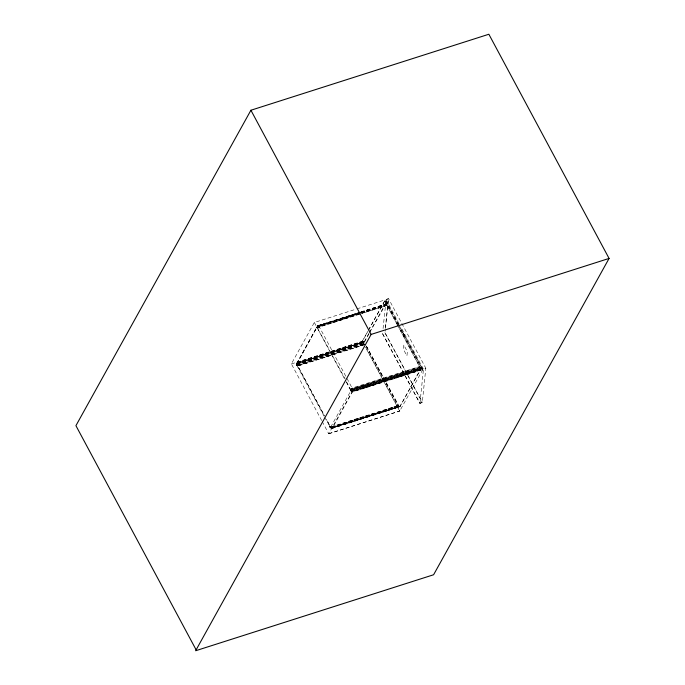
<?xml version="1.0" encoding="UTF-8"?>
<svg xmlns="http://www.w3.org/2000/svg" width="685" height="685" viewBox="0 0 685 685"><rect width="100%" height="100%" fill="white"/><g stroke="black" fill="none" stroke-linecap="round" stroke-linejoin="round"><path stroke-width="0.51" stroke-dasharray="3.42 2.57" d="M324.193 416.394L296.888 365.473L297.144 362.511L317.6 325.735L319.176 326.771L360.601 313.55M297.153 364.172L296.648 364.6L297.093 363.615C295.62 366.835 297.812 359.813 297.162 364.257L296.699 364.917L297.418 365.173L296.862 365.396L297.478 365.336L324.459 415.726M324.699 417.336L330.581 427.354L350.925 390.673L345.565 379.721M399.792 406.77L420.29 370.131L352.604 391.743L352.672 389.731L420.436 368.136L386.905 305.065L385.955 304.08L385.021 304.294M297.239 362.331L364.925 340.71L364.771 341.772L297.084 363.384L296.648 364.24L297.11 363.11L364.797 341.49L369.129 333.407M420.153 370.174L420.41 368.453L350.951 390.193L352.758 390.459L350.96 390.416L352.758 390.681L420.53 369.147M383.069 328.5L386.109 299.559L388.464 298.532L425.89 368.325L423.527 369.352L400.768 326.916M385.432 327.473L388.464 298.532M382.607 333.741L419.888 403.259L422.243 402.232L384.97 332.704L385.304 329.519M385.415 328.457L388.532 298.737L386.169 299.765M419.948 403.465L423.45 369.283L425.813 368.256L422.311 402.429L419.948 403.465L382.53 333.672L384.97 332.704M387.034 303.361C388.215 302.847 385.775 303.541 387.068 302.547M422.465 370.225C421.669 366.792 422.842 370.448 422.285 368.967M420.248 369.986L352.689 391.212L350.925 390.673L352.741 390.964L420.427 369.352L400.014 406.47M386.554 302.025L385.929 302.248L386.049 301.528L386.751 302.068L385.895 301.237L386.571 302.385M387.29 303.712C386.4 302.89 385.98 303.472 387.282 303.386M403.208 334.314C403.927 334.948 403.311 334.477 403.773 334.134M404.458 335.693C403.593 335.033 403.944 337.089 404.792 336.044M404.287 335.539L404.201 336.164M422.028 369.412L421.737 368.864L422.311 369.044M360.07 312.874L318.653 326.103L317.669 325.889L296.699 364.009M297.136 362.981L296.665 364.112L297.273 362.553M296.768 363.889L297.307 362.476M296.665 364.112L317.669 325.889L316.958 327.49L317.498 326.094L359.873 312.625M318.02 327.25L316.89 327.61L317.369 326.043L359.976 312.463M316.89 327.61L317.498 326.094M316.924 327.55L317.549 326.009M297.11 363.11L296.656 364.18L297.102 363.247M317.018 327.43L317.806 325.812L317.052 327.413L345.06 378.779M317.155 327.379L317.874 325.795L317.087 327.396L317.874 325.795L317.198 327.379L318.08 325.786L317.412 327.464L318.653 326.103L317.583 327.627L318.833 326.291L386.537 304.551M318.294 325.846L317.369 327.439L318.379 325.897M318.123 325.786L317.326 327.413L318.208 325.82M399.449 406.83L365.447 344.324L297.769 365.944L324.425 415.821M351.722 388.755L350.6 389.114L352.124 388.044L419.811 366.432M329.964 427.106L331.574 428.382L332.371 428.211L352.621 391.426L352.741 390.964L350.951 390.553L352.758 390.681M321.676 420.547L291.373 363.872L314.338 322.481L355.875 309.218M362.254 341.31L367.913 331.103M368.419 330.187L385.261 299.833L398.413 324.356M291.33 363.958L362.391 341.258L368.059 331.052M368.573 330.127L385.398 299.79L399.56 326.197M369.052 333.27L364.694 340.942L364.728 343.108M369.575 332.336L385.064 304.423M369.643 332.473L385.801 304.174M322.181 421.489L328.757 433.751L351.765 392.274L422.825 369.583L400.066 327.139M403.756 335.333L404.116 334.682M422.825 369.583L399.68 411.103L365.841 347.826M296.999 363.307L364.685 341.695L297.007 363.632L296.648 364.6L297.093 363.726L364.78 342.072M384.919 304.465L385.595 304.003M329.845 426.926L332.396 427.894L330.709 427.183C333.741 428.048 331.317 428.947 330.187 427.329L331.686 428.271L330.23 427.354L331.394 428.134L399.989 406.445M399.912 406.642L331.386 428.271M296.648 364.6L297.119 363.932M317.498 327.541L318.474 325.957M317.583 327.627L318.748 326.197M318.833 326.291L317.626 327.687L319.176 326.771L317.866 328.064L318.987 327.704M385.963 302.239L386.049 301.528M386.691 303.601L386.777 302.89L387.076 303.78M403.867 335.102C402.617 332.901 404.955 336.112 403.559 333.878M404.492 335.179C404.912 337.979 404.741 333.783 404.133 336.018M404.201 336.249L404.09 335.667M421.951 368.205C421.857 364.574 421.052 370.91 421.635 366.98M422.294 368.367L422.594 369.549M318.919 326.402L317.669 327.738L319.013 326.514L360.43 313.293M319.261 326.916L317.866 328.064L319.338 327.07L360.755 313.833M317.754 327.867L319.176 326.771M319.33 327.045L317.866 328.064L319.338 327.062L318.85 326.163M296.656 364.677L297.127 364.009M420.119 367.074L350.6 389.114M297.213 364.506L296.682 364.84L364.942 343.057M399.929 406.727L399.124 406.813L398.173 405.82L365.268 344.452L297.718 366.021L297.29 365.036L297.042 363.966L364.694 342.012M350.651 389.217L419.974 366.74M296.742 365.079L297.307 364.84L296.716 365.002M360.712 313.773L319.381 326.976L352.287 388.352L350.737 389.397L352.433 388.9L350.9 389.876L352.629 389.568L350.925 390.039L352.647 389.645L350.943 390.116L352.681 389.816L350.951 390.193L352.758 390.382L420.53 368.83M350.771 389.474L352.433 388.9M350.874 389.791L352.544 389.226L350.857 389.714M386.246 301.117C385.775 303.198 386.383 300.535 386.289 302.479M403.756 333.775L404.082 335.042M404.21 335.864L404.587 336.429L404.595 335.701M421.592 368.316L421.266 367.049M422.311 369.643L422.011 368.453M356.894 308.892L385.398 299.79M386.434 303.027L386.991 302.847M317.6 325.735L360.43 312.103M360.952 311.889L385.775 304.012M317.48 325.863L360.387 312.223M361.106 312.017L385.955 304.08M360.986 312.137L386.152 304.191M360.901 312.403L385.818 304.123M318.653 325.966L359.993 312.762M360.995 312.446L386.34 304.345M361.081 312.557L386.34 304.491L385.629 304.063M361.38 312.882L386.725 304.791M361.56 313.156L386.905 305.065M387.068 305.356L361.723 313.456L387.025 305.442L386.58 304.834M297.144 362.511L365.002 340.847M297.076 362.742L364.908 341.027M297.153 362.862L364.84 341.241M297.025 363.007L364.711 341.395M297.093 364.317L364.865 342.723M297.29 365.036L365.045 343.39M297.41 365.388L365.165 343.724M297.564 365.721L365.302 344.033M403.431 334.905L404.064 334.674M403.936 335.676L404.501 335.496M420.248 367.417L350.831 389.628L352.373 388.737M421.566 367.323L421.061 367.939L421.857 367.871M350.9 389.876L420.35 367.776M351.953 390.544L350.831 390.904L352.527 391.614L420.384 369.943M422.294 368.684L421.737 368.864C420.539 366.663 422.268 368.196 421.001 367.502L399.209 326.856M352.826 391.067L420.513 369.446M420.462 369.712L352.621 391.426L350.831 390.904L352.535 391.597M421.96 369.455L422.594 369.232M398.319 405.777L330.812 427.663L398.499 406.051L398.156 405.486L330.47 427.097L329.733 426.729L332.182 428.185L330.607 427.329L326.437 419.58M330.273 427.38L331.814 428.288L329.922 427.055L330.667 427.294L398.353 405.683M398.524 405.94L330.838 427.551L329.922 427.055M331.009 427.782L398.696 406.162L399.064 406.505M398.679 406.291L331.001 427.911L329.733 426.729L330.59 427.157M331.189 428.108L398.875 406.351M331.574 428.382L400.16 406.419M331.763 428.442L400.057 406.59M332.097 428.425L399.483 406.89M328.8 433.665L399.723 411.017M328.757 433.751L399.817 411.051L364.42 345.034M296.828 365.319L297.418 365.173M350.917 389.953L352.629 389.568M350.943 390.116L352.672 389.731M352.749 390.347L350.96 390.27L352.698 389.902M297.769 365.944L296.888 365.473L297.478 365.336L297.179 364.343M350.951 390.193L352.741 390.227L350.96 390.27L420.436 368.136M330.358 427.406L331.891 428.296M296.947 365.576L297.615 365.653M350.951 390.553L352.749 390.827M352.715 391.092L350.891 390.784M386.708 302.616L387.136 303.198M404.21 335.265L404.313 336.087M329.733 426.729L330.53 427.046L329.733 426.729L330.504 427.003L326.48 419.485M330.667 427.243L332.302 428.065M331.103 427.877L330.007 427.157L331.514 428.193M331.197 427.971L330.093 427.252L331.326 428.082M386.109 299.559L400.263 325.974M398.918 325.298L422.688 369.626M385.038 300.432L398.713 325.932M386.922 305.407L397 324.193M397.505 325.135L420.299 368.179M384.893 332.636L422.311 402.429M366.415 346.285L398.156 405.486M362.391 341.258L363.915 344.093M362.296 341.224L363.769 344.135M314.338 322.481L345.694 380.954M346.199 381.896L351.765 392.274M352.433 388.686L352.664 389.397M352.595 389.397L352.843 390.767M420.359 368.119L420.384 368.873M403.859 345.077L403.414 349.341L406.924 355.883L407.369 351.619L403.859 345.077M318.037 325.786L317.241 327.387L318.037 325.786M297.358 365.011L296.793 365.242L297.358 365.011"/><path stroke-width="1.03" d="M609.076 258.433L371.116 334.426L195.636 650.75L433.596 574.758L609.076 258.433L488.867 34.25L250.916 110.242L75.924 425.676L196.133 649.86M250.916 110.242L371.116 334.426"/></g></svg>
